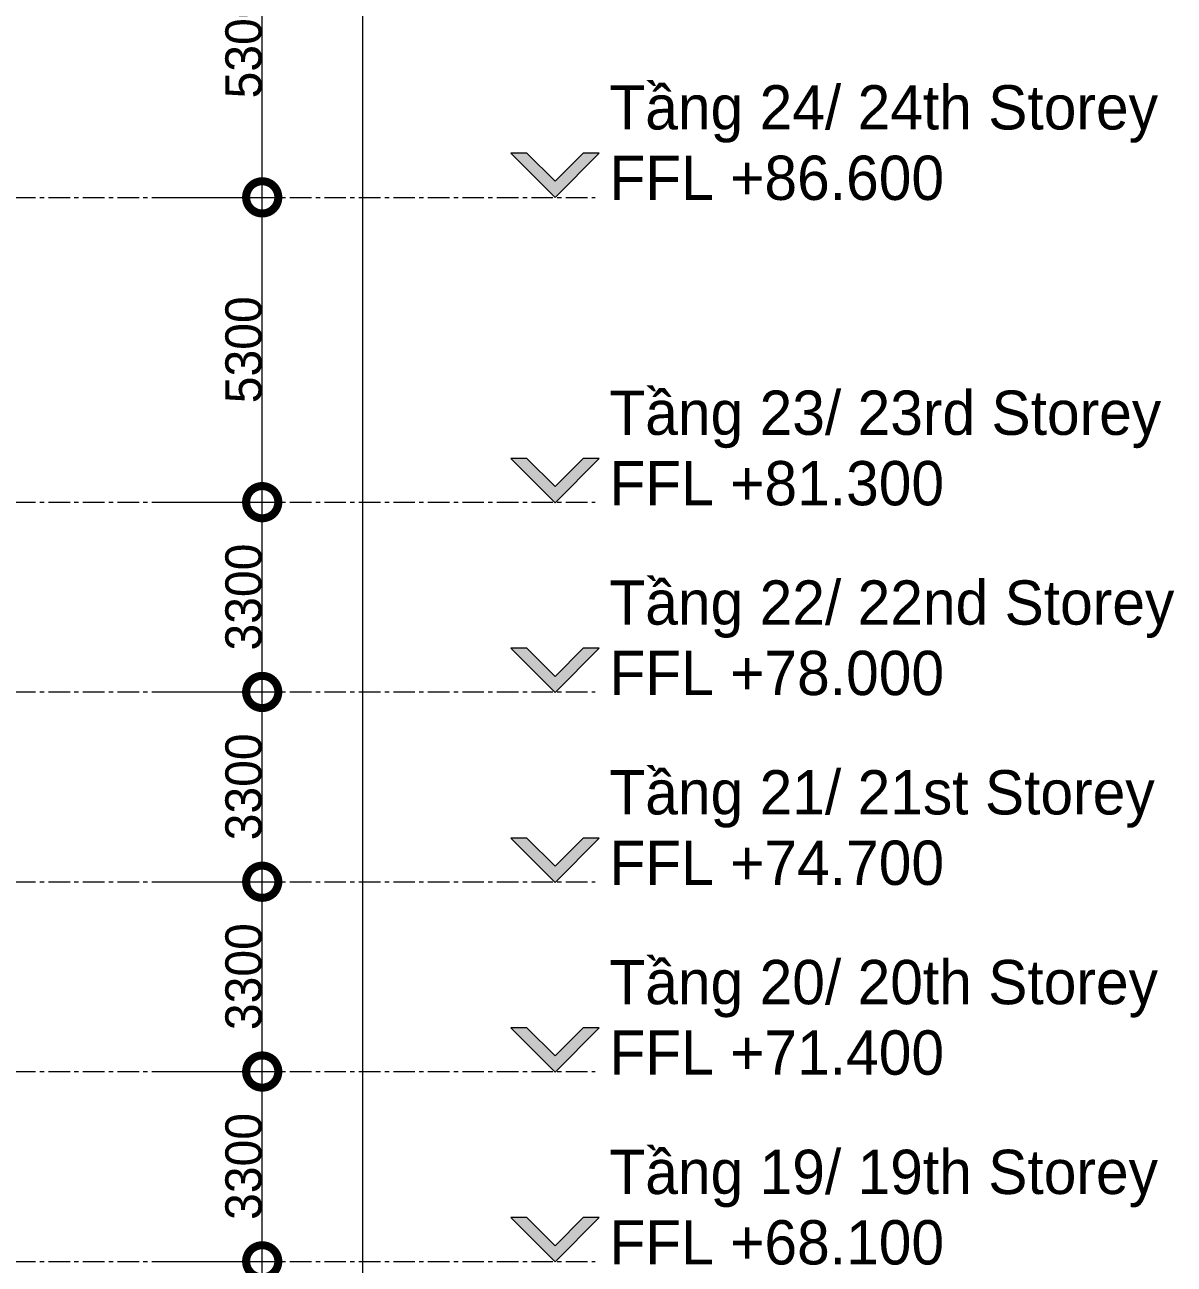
# Model space of a CAD drawing. Header units: millimetres. Extents: x -100356 to 314685, y 446 to 1273965.
# Drawn here: x 138520 to 158512, y 233136 to 254687 of the extents above; entities that cross this region are included whole.
import ezdxf
from ezdxf.xclip import XClip

# ---------------------------------------------------------------- set-up
doc = ezdxf.new("R2010")
doc.units = ezdxf.units.MM
doc.header["$XCLIPFRAME"] = 2
doc.linetypes.add('section$0$CENTER', pattern=[2, 1.25, -0.25, 0.25, -0.25])
doc.layers.get('DEFPOINTS').update_dxf_attribs({"lineweight": 13})
for name, color, linetype, lineweight in [('@ color hatch', 7, 'Continuous', 13), ('section$0$A-_ANOT----_D', 7, 'Continuous', 5), ('section$0$A-_FLORLEVL_E', 7, 'Continuous', 5), ('section$0$NKC_TRUC', 8, 'section$0$CENTER', 13)]:
    doc.layers.add(name, color=color, linetype=linetype, lineweight=lineweight)
doc.styles.add('section$0$Arial', font='Font - TrueType - Arial.ttf', dxfattribs={"width": 0.95, "height": 770})
doc.styles.add('section$0$Arial_1', font='Font - TrueType - Arial.ttf', dxfattribs={"width": 0.95, "height": 630})
doc.dimstyles.new('section$0$A3_-_A4', dxfattribs={"dimscale": 304.8, "dimtxt": 642.763422, "dimasz": 3.674541, "dimexe": 0, "dimexo": 0.0625, "dimgap": 0, "dimtad": 1, "dimdec": 0, "dimzin": 0, "dimdsep": 46, "dimtxsty": 'section$0$Arial_1', "dimblk1": 'section$0$_DotSmall', "dimblk2": 'section$0$_DotSmall', "dimsah": 1, "dimcen": 0.09, "dimazin": 0, "dimtfac": 1, "dimtdec": 4, "dimtix": 1, "dimtmove": 0, "dimatfit": 3, "dimfxl": 5.74147, "dimfxlon": 1, "dimtvp": 1, "dimtolj": 1, "dimtzin": 0, "dimarcsym": 2})

# ---------------------------------------------------------------- blocks, each defined once
blk = doc.blocks.new('section$0$Level - Style - 01-878048-Section 2')
at = {"layer": 'section$0$A-_FLORLEVL_E'}
blk.add_hatch(color=256, dxfattribs=at).paths.add_polyline_path([(132232, 760), (131462, -10), (130692, 760), (130974, 760), (131463, 271), (131952, 760)], flags=0)
at = {"layer": 'section$0$A-_FLORLEVL_E', "lineweight": 9}
for p, q in [((130974, 760), (130692, 760)), ((130692, 760), (131462, -10)), ((131463, 271), (130974, 760)), ((131462, -10), (132232, 760)), ((131952, 760), (131463, 271)), ((132232, 760), (131952, 760))]:
    blk.add_line(p, q, dxfattribs=at)
blk = doc.blocks.new('section$0$_DotSmall')
at = {"color": 0, "linetype": 'ByBlock', "const_width": 0.5}
blk.add_lwpolyline([(-0.0625, 0, 1), (0.0625, 0, 1)], format="xyb", close=True, dxfattribs=at)
blk = doc.blocks.new('*D656')
at = {"layer": 'DEFPOINTS', "color": 0, "transparency": 16777216}
for p in [(-7543, 68600), (-5793, 68600), (-7543, 65300)]:
    blk.add_point(p, dxfattribs=at)
at = {"layer": 'section$0$A-_ANOT----_D', "color": 0, "lineweight": -2, "transparency": 16777216}
for p, q in [((-7524, 68600), (-5793, 68600)), ((-5793, 65300), (-5793, 68600)), ((-7524, 65300), (-5793, 65300))]:
    blk.add_line(p, q, dxfattribs=at)
at = {"layer": 'section$0$A-_ANOT----_D', "color": 0, "lineweight": -2, "transparency": 16777216, "xscale": 1120, "yscale": 1120, "zscale": 1120}
for p, rotation in [((-5793, 68600), 90), ((-5793, 65300), 270)]:
    blk.add_blockref('section$0$_DotSmall', p, dxfattribs=dict(at, rotation=rotation))
at = {"layer": 'section$0$A-_ANOT----_D', "color": 0, "transparency": 16777216, "insert": (-6115, 66950), "char_height": 630, "attachment_point": 5, "rotation": 90, "style": 'section$0$Arial_1'}
blk.add_mtext('\\A1;3300', dxfattribs=at)
blk = doc.blocks.new('*D657')
at = {"layer": 'DEFPOINTS', "color": 0, "transparency": 16777216}
for p in [(-7543, 71900), (-5793, 71900), (-7543, 68600)]:
    blk.add_point(p, dxfattribs=at)
at = {"layer": 'section$0$A-_ANOT----_D', "color": 0, "lineweight": -2, "transparency": 16777216}
for p, q in [((-7524, 71900), (-5793, 71900)), ((-5793, 68600), (-5793, 71900)), ((-7524, 68600), (-5793, 68600))]:
    blk.add_line(p, q, dxfattribs=at)
at = {"layer": 'section$0$A-_ANOT----_D', "color": 0, "lineweight": -2, "transparency": 16777216, "xscale": 1120, "yscale": 1120, "zscale": 1120}
for p, rotation in [((-5793, 71900), 90), ((-5793, 68600), 270)]:
    blk.add_blockref('section$0$_DotSmall', p, dxfattribs=dict(at, rotation=rotation))
at = {"layer": 'section$0$A-_ANOT----_D', "color": 0, "transparency": 16777216, "insert": (-6115, 70250), "char_height": 630, "attachment_point": 5, "rotation": 90, "style": 'section$0$Arial_1'}
blk.add_mtext('\\A1;3300', dxfattribs=at)
blk = doc.blocks.new('*D658')
at = {"layer": 'DEFPOINTS', "color": 0, "transparency": 16777216}
for p in [(-7543, 75200), (-5793, 75200), (-7543, 71900)]:
    blk.add_point(p, dxfattribs=at)
at = {"layer": 'section$0$A-_ANOT----_D', "color": 0, "lineweight": -2, "transparency": 16777216}
for p, q in [((-7524, 75200), (-5793, 75200)), ((-5793, 71900), (-5793, 75200)), ((-7524, 71900), (-5793, 71900))]:
    blk.add_line(p, q, dxfattribs=at)
at = {"layer": 'section$0$A-_ANOT----_D', "color": 0, "lineweight": -2, "transparency": 16777216, "xscale": 1120, "yscale": 1120, "zscale": 1120}
for p, rotation in [((-5793, 75200), 90), ((-5793, 71900), 270)]:
    blk.add_blockref('section$0$_DotSmall', p, dxfattribs=dict(at, rotation=rotation))
at = {"layer": 'section$0$A-_ANOT----_D', "color": 0, "transparency": 16777216, "insert": (-6115, 73550), "char_height": 630, "attachment_point": 5, "rotation": 90, "style": 'section$0$Arial_1'}
blk.add_mtext('\\A1;3300', dxfattribs=at)
blk = doc.blocks.new('*D659')
at = {"layer": 'DEFPOINTS', "color": 0, "transparency": 16777216}
for p in [(-7543, 78500), (-5793, 78500), (-7543, 75200)]:
    blk.add_point(p, dxfattribs=at)
at = {"layer": 'section$0$A-_ANOT----_D', "color": 0, "lineweight": -2, "transparency": 16777216}
for p, q in [((-7524, 78500), (-5793, 78500)), ((-5793, 75200), (-5793, 78500)), ((-7524, 75200), (-5793, 75200))]:
    blk.add_line(p, q, dxfattribs=at)
at = {"layer": 'section$0$A-_ANOT----_D', "color": 0, "lineweight": -2, "transparency": 16777216, "xscale": 1120, "yscale": 1120, "zscale": 1120}
for p, rotation in [((-5793, 78500), 90), ((-5793, 75200), 270)]:
    blk.add_blockref('section$0$_DotSmall', p, dxfattribs=dict(at, rotation=rotation))
at = {"layer": 'section$0$A-_ANOT----_D', "color": 0, "transparency": 16777216, "insert": (-6115, 76850), "char_height": 630, "attachment_point": 5, "rotation": 90, "style": 'section$0$Arial_1'}
blk.add_mtext('\\A1;3300', dxfattribs=at)
blk = doc.blocks.new('*D660')
at = {"layer": 'DEFPOINTS', "color": 0, "transparency": 16777216}
for p in [(-7543, 81800), (-5793, 81800), (-7543, 78500)]:
    blk.add_point(p, dxfattribs=at)
at = {"layer": 'section$0$A-_ANOT----_D', "color": 0, "lineweight": -2, "transparency": 16777216}
for p, q in [((-7524, 81800), (-5793, 81800)), ((-5793, 78500), (-5793, 81800)), ((-7524, 78500), (-5793, 78500))]:
    blk.add_line(p, q, dxfattribs=at)
at = {"layer": 'section$0$A-_ANOT----_D', "color": 0, "lineweight": -2, "transparency": 16777216, "xscale": 1120, "yscale": 1120, "zscale": 1120}
for p, rotation in [((-5793, 81800), 90), ((-5793, 78500), 270)]:
    blk.add_blockref('section$0$_DotSmall', p, dxfattribs=dict(at, rotation=rotation))
at = {"layer": 'section$0$A-_ANOT----_D', "color": 0, "transparency": 16777216, "insert": (-6115, 80150), "char_height": 630, "attachment_point": 5, "rotation": 90, "style": 'section$0$Arial_1'}
blk.add_mtext('\\A1;3300', dxfattribs=at)
blk = doc.blocks.new('*D661')
at = {"layer": 'DEFPOINTS', "color": 0, "transparency": 16777216}
for p in [(-7543, 87100), (-5793, 87100), (-7543, 81800)]:
    blk.add_point(p, dxfattribs=at)
at = {"layer": 'section$0$A-_ANOT----_D', "color": 0, "lineweight": -2, "transparency": 16777216}
for p, q in [((-7524, 87100), (-5793, 87100)), ((-5793, 81800), (-5793, 87100)), ((-7524, 81800), (-5793, 81800))]:
    blk.add_line(p, q, dxfattribs=at)
at = {"layer": 'section$0$A-_ANOT----_D', "color": 0, "lineweight": -2, "transparency": 16777216, "xscale": 1120, "yscale": 1120, "zscale": 1120}
for p, rotation in [((-5793, 87100), 90), ((-5793, 81800), 270)]:
    blk.add_blockref('section$0$_DotSmall', p, dxfattribs=dict(at, rotation=rotation))
at = {"layer": 'section$0$A-_ANOT----_D', "color": 0, "transparency": 16777216, "insert": (-6115, 84450), "char_height": 630, "attachment_point": 5, "rotation": 90, "style": 'section$0$Arial_1'}
blk.add_mtext('\\A1;5300', dxfattribs=at)
blk = doc.blocks.new('*D662')
at = {"layer": 'DEFPOINTS', "color": 0, "transparency": 16777216}
for p in [(-7543, 92400), (-5793, 92400), (-7524, 87100)]:
    blk.add_point(p, dxfattribs=at)
at = {"layer": 'section$0$A-_ANOT----_D', "color": 0, "lineweight": -2, "transparency": 16777216}
for p, q in [((-7524, 92400), (-5793, 92400)), ((-5793, 87100), (-5793, 92400)), ((-7505, 87100), (-5793, 87100))]:
    blk.add_line(p, q, dxfattribs=at)
at = {"layer": 'section$0$A-_ANOT----_D', "color": 0, "lineweight": -2, "transparency": 16777216, "xscale": 1120, "yscale": 1120, "zscale": 1120}
for p, rotation in [((-5793, 92400), 90), ((-5793, 87100), 270)]:
    blk.add_blockref('section$0$_DotSmall', p, dxfattribs=dict(at, rotation=rotation))
at = {"layer": 'section$0$A-_ANOT----_D', "color": 0, "transparency": 16777216, "insert": (-6115, 89750), "char_height": 630, "attachment_point": 5, "rotation": 90, "style": 'section$0$Arial_1'}
blk.add_mtext('\\A1;5300', dxfattribs=at)
blk = doc.blocks.new('*D665')
at = {"layer": 'DEFPOINTS', "color": 0, "transparency": 16777216}
for p in [(-5793, 93800), (-4043, 93800), (-5793, -500)]:
    blk.add_point(p, dxfattribs=at)
at = {"layer": 'section$0$A-_ANOT----_D', "color": 0, "lineweight": -2, "transparency": 16777216}
for p, q in [((-5774, 93800), (-4043, 93800)), ((-4043, -500), (-4043, 93800)), ((-5774, -500), (-4043, -500))]:
    blk.add_line(p, q, dxfattribs=at)
at = {"layer": 'section$0$A-_ANOT----_D', "color": 0, "lineweight": -2, "transparency": 16777216, "xscale": 1120, "yscale": 1120, "zscale": 1120}
for p, rotation in [((-4043, 93800), 90), ((-4043, -500), 270)]:
    blk.add_blockref('section$0$_DotSmall', p, dxfattribs=dict(at, rotation=rotation))
at = {"layer": 'section$0$A-_ANOT----_D', "color": 0, "transparency": 16777216, "insert": (-4365, 46650), "char_height": 630, "attachment_point": 5, "rotation": 90, "style": 'section$0$Arial_1'}
blk.add_mtext('\\A1;94300', dxfattribs=at)
blk = doc.blocks.new('section$0$grid section')
at = {"layer": 'section$0$NKC_TRUC', "ltscale": 300}
for p, q in [((-141943.9, 87100), (0, 87100)), ((-141943.9, 81800), (0, 81800)), ((-141943.9, 78500), (0, 78500)), ((-141943.9, 75200), (0, 75200)), ((-141943.9, 71900), (0, 71900)), ((-141943.9, 68600), (0, 68600))]:
    blk.add_line(p, q, dxfattribs=at)
at = {"layer": 'section$0$A-_FLORLEVL_E', "lineweight": 9}
for p in [(-132162.1, 87109.9), (-132162.1, 81800), (-132162.1, 78500), (-132162.1, 75200), (-132162.1, 71900), (-132162.1, 68600)]:
    blk.add_blockref('section$0$Level - Style - 01-878048-Section 2', p, dxfattribs=at)
at = {"layer": 'section$0$A-_FLORLEVL_E', "char_height": 770, "attachment_point": 1, "line_spacing_factor": 0.941778, "style": 'section$0$Arial'}
for s, insert, width in [('Tầng 24/ 24th Storey', (244.9, 89050.4), 11283.885), ('FFL +86.600', (244.9, 87825.4), 6872.14), ('Tầng 23/ 23rd Storey', (244.9, 83740.5), 11349.872), ('FFL +81.300', (244.9, 82515.5), 6872.14), ('Tầng 22/ 22nd Storey', (244.9, 80440.5), 11613.823), ('FFL +78.000', (244.9, 79215.5), 6872.14), ('Tầng 21/ 21st Storey', (244.9, 77140.5), 11217.897), ('FFL +74.700', (244.9, 75915.5), 6872.14), ('Tầng 20/ 20th Storey', (244.9, 73840.5), 11283.885), ('FFL +71.400', (244.9, 72615.5), 6872.14), ('Tầng 19/ 19th Storey', (244.9, 70540.5), 11283.885), ('FFL +68.100', (244.9, 69315.5), 6872.14)]:
    blk.add_mtext(s, dxfattribs=dict(at, insert=insert, width=width))
at = {"layer": 'section$0$A-_ANOT----_D'}
for base, p1, p2, override, picture, middle in [((-4043, 93800), (-5793, -500), (-5793, 93800), {"dimpost": '<>', "dimfxl": 89600}, '*D665', (-4364.9, 46650)), ((-5793, 92400), (-7523.9, 87100), (-7543, 92400), {"dimpost": '<>', "dimfxl": 4500}, '*D662', (-6114.9, 89750)), ((-5793, 87100), (-7543, 81800), (-7543, 87100), {"dimpost": '<>', "dimfxl": 3300}, '*D661', (-6114.9, 84450)), ((-5793, 81800), (-7543, 78500), (-7543, 81800), {"dimpost": '<>', "dimfxl": 3300}, '*D660', (-6114.9, 80150)), ((-5793, 78500), (-7543, 75200), (-7543, 78500), {"dimpost": '<>', "dimfxl": 3300}, '*D659', (-6114.9, 76850)), ((-5793, 75200), (-7543, 71900), (-7543, 75200), {"dimpost": '<>', "dimfxl": 3300}, '*D658', (-6114.9, 73550)), ((-5793, 71900), (-7543, 68600), (-7543, 71900), {"dimpost": '<>', "dimfxl": 3300}, '*D657', (-6114.9, 70250)), ((-5793, 68600), (-7543, 65300), (-7543, 68600), {"dimpost": '<>', "dimfxl": 3300}, '*D656', (-6114.9, 66950))]:
    dim = blk.add_linear_dim(base=base, p1=p1, p2=p2, angle=90, dimstyle='section$0$A3_-_A4', override=override, dxfattribs=at)
    dim.commit()
    dim.dimension.update_dxf_attribs({"geometry": picture, "text_midpoint": middle})
blk = doc.blocks.new('section')
at = {"layer": 'section$0$A-_FLORLEVL_E'}
blk.add_blockref('section$0$grid section', (298305, 0), dxfattribs=at)

msp = doc.modelspace()

# ---------------------------------------------------------------- block references
at = {"layer": '@ color hatch', "ltscale": 0.5}
ref = msp.add_blockref('section', (-149862.3, 164586), dxfattribs=at)
XClip(ref).set_block_clipping_path([(169394.0948857647, -24157.8838648469), (313883.7615168951, 101394.6180912155)])

doc.saveas('drawing.dxf')
